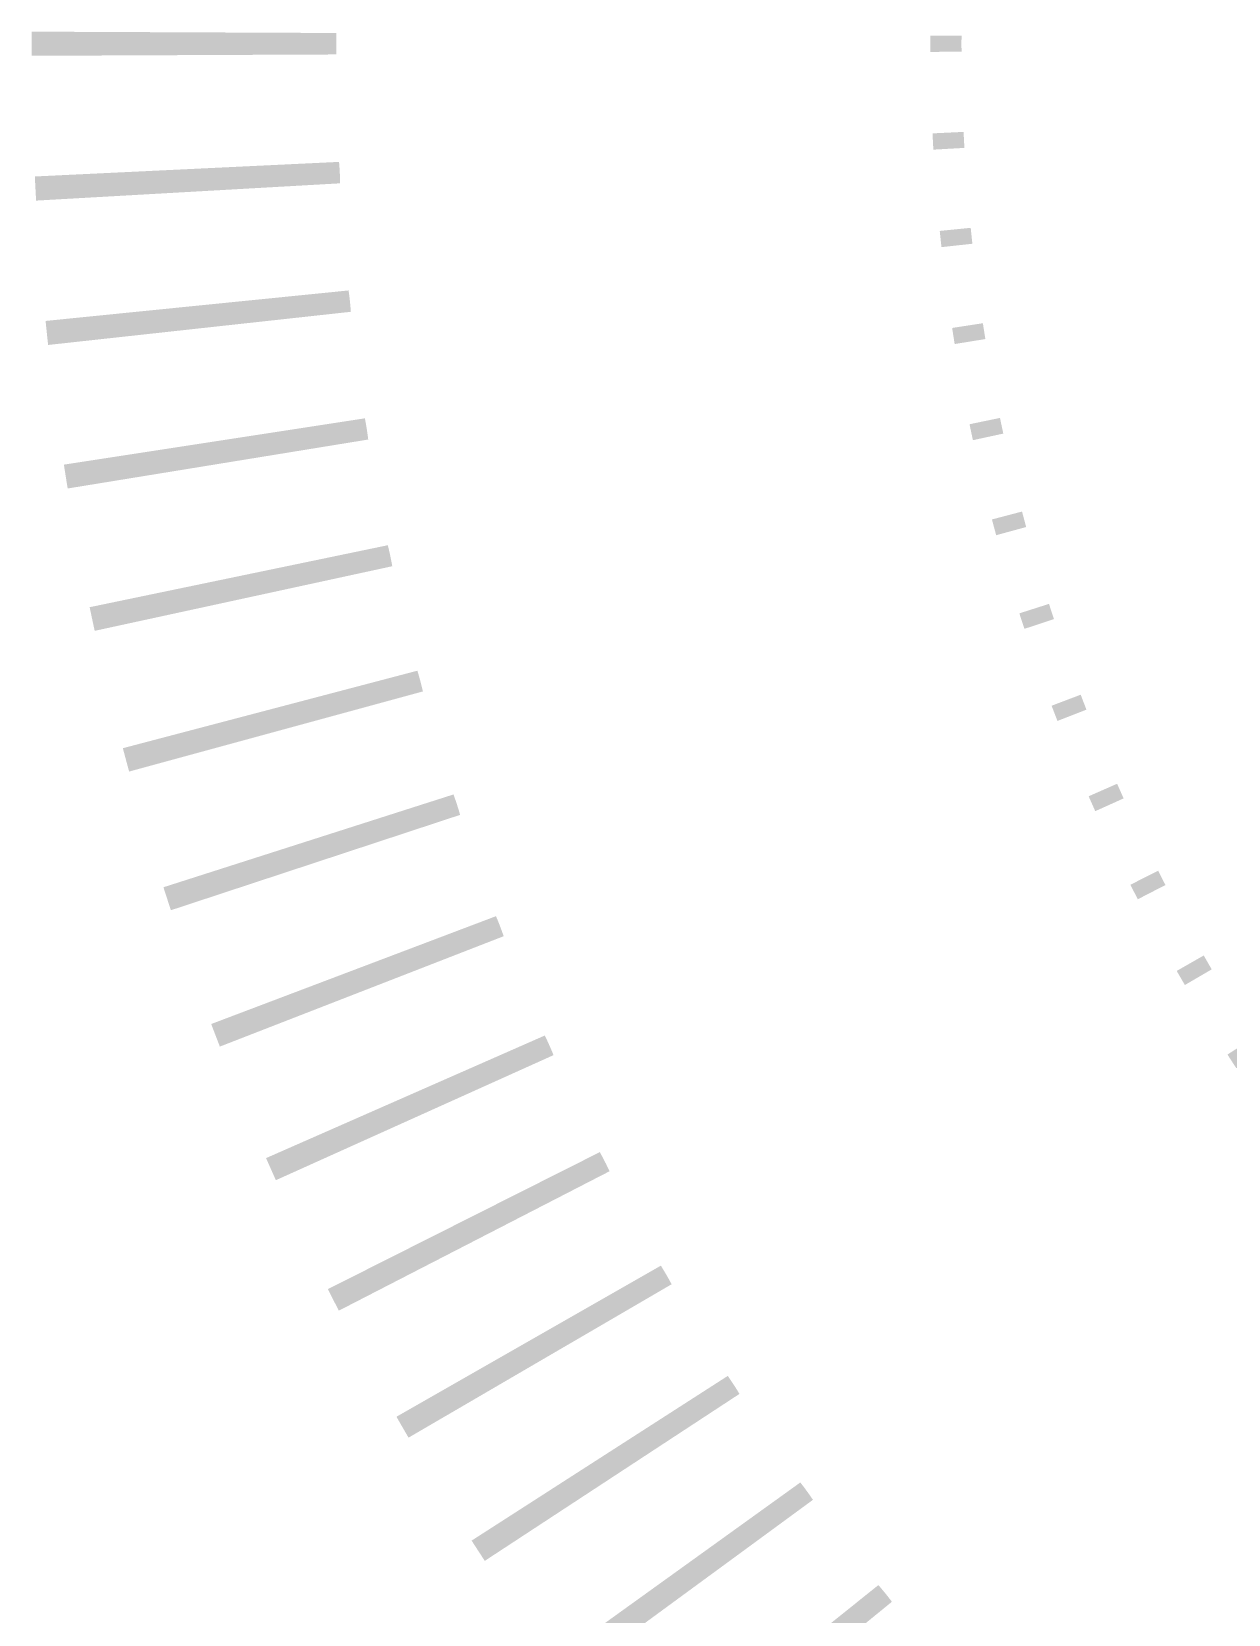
# Model space of a CAD drawing. Header units: inches. Extents: x -8.2 to 52.8, y -8.2 to 14.9.
# Drawn here: x -8.221 to -4.667, y -4.667 to 0.036 of the extents above; entities that cross this region are included whole.
import ezdxf

# ---------------------------------------------------------------- set-up
doc = ezdxf.new("R2010")
doc.units = ezdxf.units.IN
doc.header["$MEASUREMENT"] = 0
doc.layers.add('stamp', color=7, linetype='Continuous')

# ---------------------------------------------------------------- blocks, each defined once
blk = doc.blocks.new('*U6')
at = {"layer": 'stamp'}
h = blk.add_hatch(color=256, dxfattribs=at)
h.dxf.hatch_style = 1
h.paths.add_polyline_path([(0.0359, 1.3809, 0.002182), (-0.0359, 1.3809), (-0.0319, 0.4763, 0.017638), (0.0319, 0.4763)])
h = blk.add_hatch(color=256, dxfattribs=at)
h.dxf.hatch_style = 1
h.paths.add_polyline_path([(0.0242, -1.2886, 0.002182), (-0.0242, -1.2886), (-0.0238, -1.381, -0.002182), (0.0238, -1.381)])
blk = doc.blocks.new('*U7')
at = {"layer": 'stamp', "color": 0, "linetype": 'ByBlock', "lineweight": -2, "transparency": 16777216}
for p, rotation in [((-6.8402, 0), 90), ((-6.8309, -0.358), 92.99999999999999), ((-6.8028, -0.715), 96), ((-6.756, -1.07), 99.00000000000001), ((-6.6908, -1.4222), 102), ((-6.6072, -1.7704), 105), ((-6.5054, -2.1137), 108), ((-6.3859, -2.4513), 111), ((-6.2489, -2.7822), 114), ((-6.0947, -3.1054), 117), ((-5.9238, -3.4201), 120), ((-5.7367, -3.7255), 123), ((-5.5339, -4.0206), 126), ((-5.3159, -4.3047), 129), ((-5.0833, -4.577), 132), ((-4.8368, -4.8368), 135), ((-4.577, -5.0833), 138), ((-4.3047, -5.3159), 141), ((-4.0206, -5.5339), 144)]:
    blk.add_blockref('*U6', p, dxfattribs=dict(at, rotation=rotation))

msp = doc.modelspace()

# ---------------------------------------------------------------- block references
at = {"layer": 'stamp'}
msp.add_blockref('*U7', (0, 0), dxfattribs=at)

doc.saveas('drawing.dxf')
